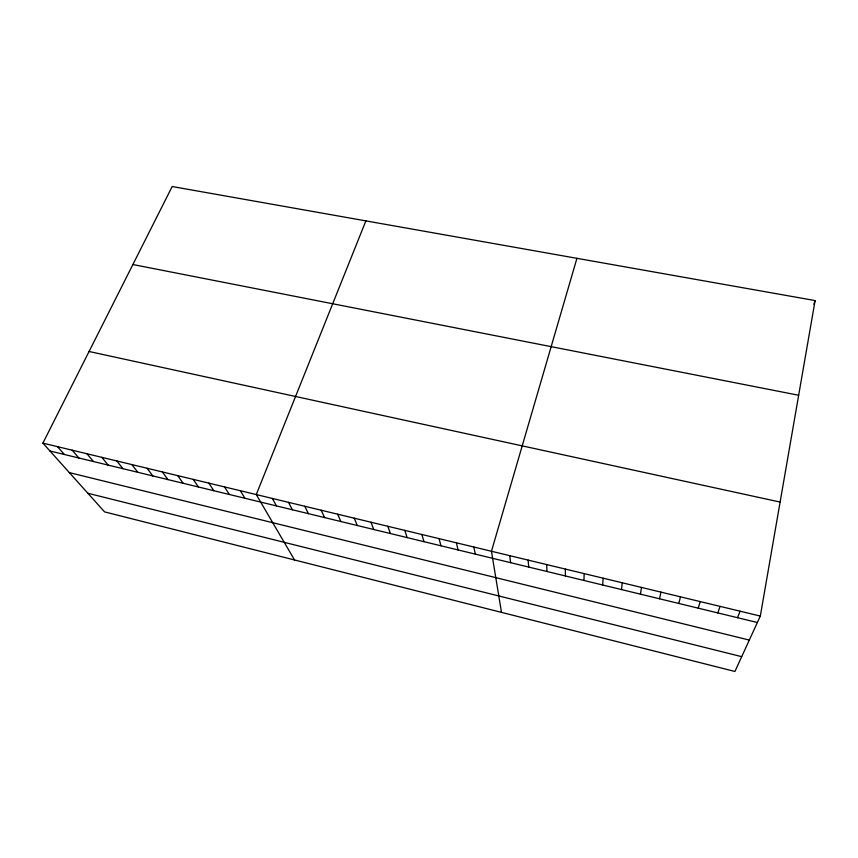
<?xml version="1.0" encoding="UTF-8"?>
<svg xmlns="http://www.w3.org/2000/svg" width="858" height="858" viewBox="0 0 858 858"><rect width="100%" height="100%" fill="white"/><g stroke="black" fill="none" stroke-linecap="round" stroke-linejoin="round"><path stroke-width="1.29" d="M583.955 580.469L584.169 573.616M602.638 584.995L603.142 578.185M621.471 589.564L622.254 582.796M640.433 594.165L641.516 587.44M760.317 616.076L815.1 300.568L172.19 186.529L42.9 443.136L104.569 511.883L734.92 671.471L760.317 616.076L42.9 443.136M659.545 598.798L660.928 592.117M678.807 603.464L680.501 596.836M576.93 258.322L491.462 551.265L501.49 612.376M698.219 608.172L700.214 601.597M813.856 304.268L815.1 300.568M717.781 612.912L720.087 606.381M365.883 220.881L256.274 494.573L294.551 559.984M737.494 617.696L740.122 611.207M132.893 264.521L798.659 395.248M89.071 351.49L780.115 502.069M49.946 450.986L757.367 622.511M69.337 472.608L749.313 640.079M87.859 493.253L741.709 656.67M57.486 446.643L64.35 454.483M72.158 450.182L78.861 458M86.937 453.753L93.458 461.54M101.823 457.335L108.162 465.1M116.795 460.95L122.951 468.693M131.875 464.586L137.848 472.297M147.061 468.243L152.842 475.933M162.344 471.921L167.932 479.601M177.735 475.632L183.129 483.279M193.222 479.375L198.434 486.99M208.826 483.129L213.835 490.722M224.539 486.915L229.343 494.487M240.347 490.733L244.948 498.273M272.318 498.434L276.501 505.92M288.47 502.327L292.439 509.781M304.729 506.252L308.483 513.674M321.106 510.199L324.646 517.589M337.602 514.178L340.916 521.535M354.215 518.178L357.303 525.514M370.935 522.211L373.798 529.515M387.784 526.276L390.411 533.537M404.761 530.362L407.142 537.601M421.846 534.491L424.002 541.688M439.06 538.631L440.969 545.795M456.402 542.814L458.065 549.946M473.873 547.029L475.278 554.118M509.727 555.673L510.617 562.687M528.12 560.102L528.742 567.084M546.664 564.575L547.007 571.514M565.347 569.079L565.411 575.975"/></g></svg>
